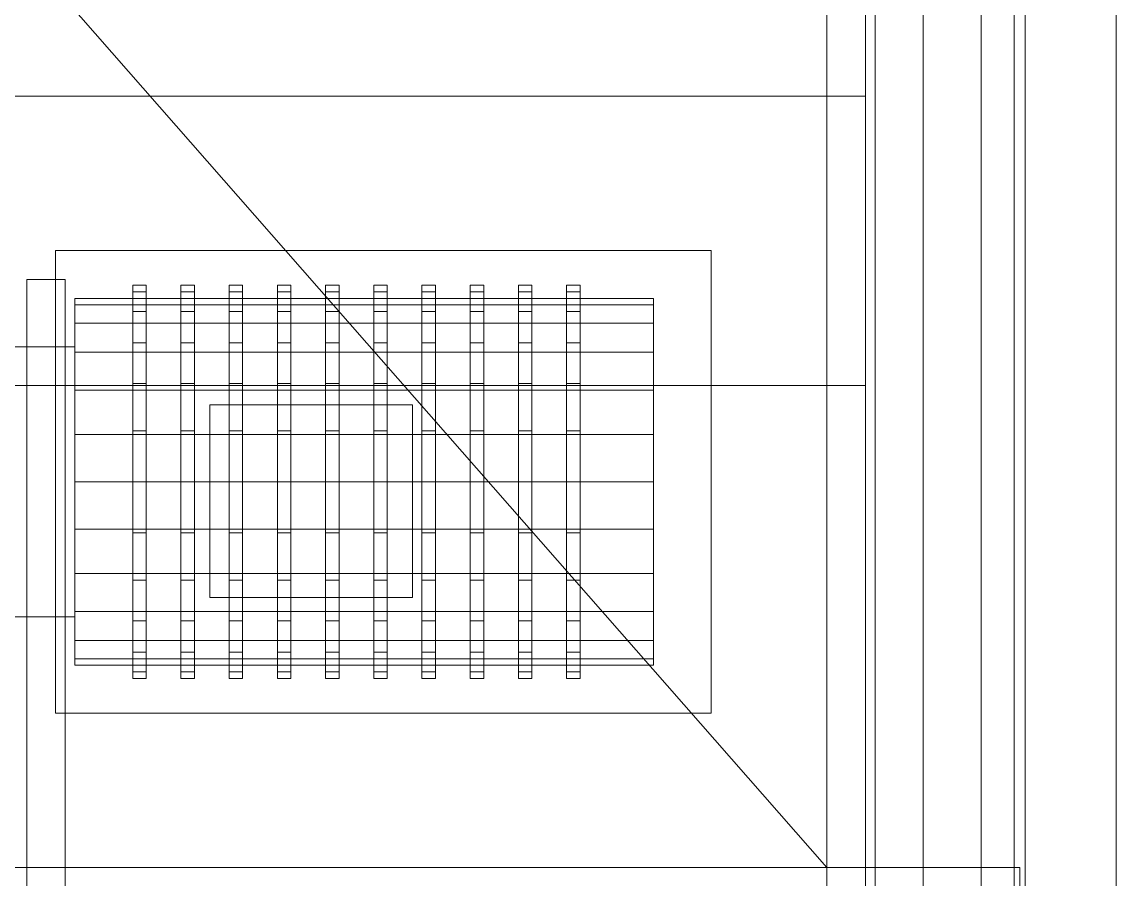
# Model space of a CAD drawing. Header units: millimetres. Extents: x -1970 to 34302, y -65268 to 6837.
# Drawn here: x 12752 to 13320, y -15856 to -15412 of the extents above; entities that cross this region are included whole.
import ezdxf

# ---------------------------------------------------------------- set-up
doc = ezdxf.new("R2010")
doc.units = ezdxf.units.MM
doc.layers.add('superior_dosificador', color=7, linetype='Continuous', lineweight=0)

msp = doc.modelspace()

# ---------------------------------------------------------------- linework, layer by layer
at = {"layer": 'superior_dosificador'}
for p, q in [((13219.529, -14150), (13219.529, -16050)), ((13266.729, -14150), (13266.729, -16050)), ((13272.329, -16050), (13272.329, -14150)), ((13319.529, -16050), (13319.529, -14150)), ((13189.529, -14330), (13189.529, -15870)), ((13249.529, -15870), (13249.529, -14330)), ((13169.529, -14350), (13169.529, -15850)), ((13194.529, -15850), (13194.529, -14350)), ((12669.529, -15280), (13169.529, -15850)), ((13189.529, -15450), (11649.529, -15450)), ((13189.529, -15600), (13189.529, -15450)), ((13109.529, -15530), (12769.529, -15530)), ((12769.529, -15530), (12769.529, -15770)), ((13109.529, -15770), (13109.529, -15530)), ((12774.529, -15545), (12754.529, -15545)), ((12754.529, -15545), (12754.529, -15895)), ((12774.529, -15895), (12774.529, -15545)), ((12809.529, -15551.476), (12809.529, -15548)), ((12816.529, -15548), (12809.529, -15548)), ((12816.529, -15548), (12816.529, -15551.476)), ((12834.529, -15551.476), (12834.529, -15548)), ((12841.529, -15548), (12834.529, -15548)), ((12841.529, -15548), (12841.529, -15551.476)), ((12859.529, -15551.476), (12859.529, -15548)), ((12866.529, -15548), (12859.529, -15548)), ((12866.529, -15548), (12866.529, -15551.476)), ((12884.529, -15551.476), (12884.529, -15548)), ((12891.529, -15548), (12884.529, -15548)), ((12891.529, -15548), (12891.529, -15551.476)), ((12909.529, -15551.476), (12909.529, -15548)), ((12916.529, -15548), (12909.529, -15548)), ((12916.529, -15548), (12916.529, -15551.476)), ((12934.529, -15551.476), (12934.529, -15548)), ((12941.529, -15548), (12934.529, -15548)), ((12941.529, -15548), (12941.529, -15551.476)), ((12959.529, -15551.476), (12959.529, -15548)), ((12966.529, -15548), (12959.529, -15548)), ((12966.529, -15548), (12966.529, -15551.476)), ((12984.529, -15551.476), (12984.529, -15548)), ((12991.529, -15548), (12984.529, -15548)), ((12991.529, -15548), (12991.529, -15551.476)), ((13009.529, -15551.476), (13009.529, -15548)), ((13016.529, -15548), (13009.529, -15548)), ((13016.529, -15548), (13016.529, -15551.476)), ((13034.529, -15551.476), (13034.529, -15548)), ((13041.529, -15548), (13034.529, -15548)), ((13041.529, -15548), (13041.529, -15551.476)), ((12779.529, -15558.237), (12779.529, -15555)), ((13079.529, -15555), (12779.529, -15555)), ((12809.529, -15551.476), (12809.529, -15561.665)), ((12809.529, -15551.476), (12816.529, -15551.476)), ((12816.529, -15551.476), (12816.529, -15561.665)), ((12834.529, -15551.476), (12834.529, -15561.665)), ((12834.529, -15551.476), (12841.529, -15551.476)), ((12841.529, -15551.476), (12841.529, -15561.665)), ((12859.529, -15551.476), (12859.529, -15561.665)), ((12859.529, -15551.476), (12866.529, -15551.476)), ((12866.529, -15551.476), (12866.529, -15561.665)), ((12884.529, -15551.476), (12884.529, -15561.665)), ((12884.529, -15551.476), (12891.529, -15551.476)), ((12891.529, -15551.476), (12891.529, -15561.665)), ((12909.529, -15551.476), (12909.529, -15561.665)), ((12909.529, -15551.476), (12916.529, -15551.476)), ((12916.529, -15551.476), (12916.529, -15561.665)), ((12934.529, -15551.476), (12934.529, -15561.665)), ((12934.529, -15551.476), (12941.529, -15551.476)), ((12941.529, -15551.476), (12941.529, -15561.665)), ((12959.529, -15551.476), (12959.529, -15561.665)), ((12959.529, -15551.476), (12966.529, -15551.476)), ((12966.529, -15551.476), (12966.529, -15561.665)), ((12984.529, -15551.476), (12984.529, -15561.665)), ((12984.529, -15551.476), (12991.529, -15551.476)), ((12991.529, -15551.476), (12991.529, -15561.665)), ((13009.529, -15551.476), (13009.529, -15561.665)), ((13009.529, -15551.476), (13016.529, -15551.476)), ((13016.529, -15551.476), (13016.529, -15561.665)), ((13034.529, -15551.476), (13034.529, -15561.665)), ((13034.529, -15551.476), (13041.529, -15551.476)), ((13041.529, -15551.476), (13041.529, -15561.665)), ((13079.529, -15555), (13079.529, -15558.237)), ((12779.529, -15558.237), (12779.529, -15567.728)), ((12779.529, -15558.237), (13079.529, -15558.237)), ((13079.529, -15558.237), (13079.529, -15567.728)), ((12809.529, -15561.665), (12809.529, -15577.875)), ((12809.529, -15561.665), (12816.529, -15561.665)), ((12816.529, -15561.665), (12816.529, -15577.875)), ((12834.529, -15561.665), (12834.529, -15577.875)), ((12834.529, -15561.665), (12841.529, -15561.665)), ((12841.529, -15561.665), (12841.529, -15577.875)), ((12859.529, -15561.665), (12859.529, -15577.875)), ((12859.529, -15561.665), (12866.529, -15561.665)), ((12866.529, -15561.665), (12866.529, -15577.875)), ((12884.529, -15561.665), (12884.529, -15577.875)), ((12884.529, -15561.665), (12891.529, -15561.665)), ((12891.529, -15561.665), (12891.529, -15577.875)), ((12909.529, -15561.665), (12909.529, -15577.875)), ((12909.529, -15561.665), (12916.529, -15561.665)), ((12916.529, -15561.665), (12916.529, -15577.875)), ((12934.529, -15561.665), (12934.529, -15577.875)), ((12934.529, -15561.665), (12941.529, -15561.665)), ((12941.529, -15561.665), (12941.529, -15577.875)), ((12959.529, -15561.665), (12959.529, -15577.875)), ((12959.529, -15561.665), (12966.529, -15561.665)), ((12966.529, -15561.665), (12966.529, -15577.875)), ((12984.529, -15561.665), (12984.529, -15577.875)), ((12984.529, -15561.665), (12991.529, -15561.665)), ((12991.529, -15561.665), (12991.529, -15577.875)), ((13009.529, -15561.665), (13009.529, -15577.875)), ((13009.529, -15561.665), (13016.529, -15561.665)), ((13016.529, -15561.665), (13016.529, -15577.875)), ((13034.529, -15561.665), (13034.529, -15577.875)), ((13034.529, -15561.665), (13041.529, -15561.665)), ((13041.529, -15561.665), (13041.529, -15577.875)), ((12779.529, -15567.728), (12779.529, -15582.825)), ((12779.529, -15567.728), (13079.529, -15567.728)), ((13079.529, -15567.728), (13079.529, -15582.825)), ((12779.529, -15580), (12724.529, -15580)), ((12779.529, -15720), (12779.529, -15580)), ((12779.529, -15582.825), (12779.529, -15602.5)), ((12779.529, -15582.825), (13079.529, -15582.825)), ((12809.529, -15577.875), (12809.529, -15599)), ((12809.529, -15577.875), (12816.529, -15577.875)), ((12816.529, -15577.875), (12816.529, -15599)), ((12834.529, -15577.875), (12834.529, -15599)), ((12834.529, -15577.875), (12841.529, -15577.875)), ((12841.529, -15577.875), (12841.529, -15599)), ((12859.529, -15577.875), (12859.529, -15599)), ((12859.529, -15577.875), (12866.529, -15577.875)), ((12866.529, -15577.875), (12866.529, -15599)), ((12884.529, -15577.875), (12884.529, -15599)), ((12884.529, -15577.875), (12891.529, -15577.875)), ((12891.529, -15577.875), (12891.529, -15599)), ((12909.529, -15577.875), (12909.529, -15599)), ((12909.529, -15577.875), (12916.529, -15577.875)), ((12916.529, -15577.875), (12916.529, -15599)), ((12934.529, -15577.875), (12934.529, -15599)), ((12934.529, -15577.875), (12941.529, -15577.875)), ((12941.529, -15577.875), (12941.529, -15599)), ((12959.529, -15577.875), (12959.529, -15599)), ((12959.529, -15577.875), (12966.529, -15577.875)), ((12966.529, -15577.875), (12966.529, -15599)), ((12984.529, -15577.875), (12984.529, -15599)), ((12984.529, -15577.875), (12991.529, -15577.875)), ((12991.529, -15577.875), (12991.529, -15599)), ((13009.529, -15577.875), (13009.529, -15599)), ((13009.529, -15577.875), (13016.529, -15577.875)), ((13016.529, -15577.875), (13016.529, -15599)), ((13034.529, -15577.875), (13034.529, -15599)), ((13034.529, -15577.875), (13041.529, -15577.875)), ((13041.529, -15577.875), (13041.529, -15599)), ((13079.529, -15582.825), (13079.529, -15602.5)), ((11649.529, -15600), (13189.529, -15600)), ((12809.529, -15599), (12809.529, -15623.6)), ((12809.529, -15599), (12816.529, -15599)), ((12816.529, -15599), (12816.529, -15623.6)), ((12834.529, -15599), (12834.529, -15623.6)), ((12834.529, -15599), (12841.529, -15599)), ((12841.529, -15599), (12841.529, -15623.6)), ((12859.529, -15599), (12859.529, -15623.6)), ((12859.529, -15599), (12866.529, -15599)), ((12866.529, -15599), (12866.529, -15623.6)), ((12884.529, -15599), (12884.529, -15623.6)), ((12884.529, -15599), (12891.529, -15599)), ((12891.529, -15599), (12891.529, -15623.6)), ((12909.529, -15599), (12909.529, -15623.6)), ((12909.529, -15599), (12916.529, -15599)), ((12916.529, -15599), (12916.529, -15623.6)), ((12934.529, -15599), (12934.529, -15623.6)), ((12934.529, -15599), (12941.529, -15599)), ((12941.529, -15599), (12941.529, -15623.6)), ((12959.529, -15599), (12959.529, -15623.6)), ((12959.529, -15599), (12966.529, -15599)), ((12966.529, -15599), (12966.529, -15623.6)), ((12984.529, -15599), (12984.529, -15623.6)), ((12984.529, -15599), (12991.529, -15599)), ((12991.529, -15599), (12991.529, -15623.6)), ((13009.529, -15599), (13009.529, -15623.6)), ((13009.529, -15599), (13016.529, -15599)), ((13016.529, -15599), (13016.529, -15623.6)), ((13034.529, -15599), (13034.529, -15623.6)), ((13034.529, -15599), (13041.529, -15599)), ((13041.529, -15599), (13041.529, -15623.6)), ((12779.529, -15602.5), (12779.529, -15625.412)), ((12779.529, -15602.5), (13079.529, -15602.5)), ((13079.529, -15602.5), (13079.529, -15625.412)), ((12954.529, -15610), (12849.529, -15610)), ((12849.529, -15610), (12849.529, -15710)), ((12954.529, -15710), (12954.529, -15610)), ((12779.529, -15625.412), (12779.529, -15650)), ((12779.529, -15625.412), (13079.529, -15625.412)), ((12809.529, -15623.6), (12809.529, -15650)), ((12809.529, -15623.6), (12816.529, -15623.6)), ((12816.529, -15623.6), (12816.529, -15650)), ((12834.529, -15623.6), (12834.529, -15650)), ((12834.529, -15623.6), (12841.529, -15623.6)), ((12841.529, -15623.6), (12841.529, -15650)), ((12859.529, -15623.6), (12859.529, -15650)), ((12859.529, -15623.6), (12866.529, -15623.6)), ((12866.529, -15623.6), (12866.529, -15650)), ((12884.529, -15623.6), (12884.529, -15650)), ((12884.529, -15623.6), (12891.529, -15623.6)), ((12891.529, -15623.6), (12891.529, -15650)), ((12909.529, -15623.6), (12909.529, -15650)), ((12909.529, -15623.6), (12916.529, -15623.6)), ((12916.529, -15623.6), (12916.529, -15650)), ((12934.529, -15623.6), (12934.529, -15650)), ((12934.529, -15623.6), (12941.529, -15623.6)), ((12941.529, -15623.6), (12941.529, -15650)), ((12959.529, -15623.6), (12959.529, -15650)), ((12959.529, -15623.6), (12966.529, -15623.6)), ((12966.529, -15623.6), (12966.529, -15650)), ((12984.529, -15623.6), (12984.529, -15650)), ((12984.529, -15623.6), (12991.529, -15623.6)), ((12991.529, -15623.6), (12991.529, -15650)), ((13009.529, -15623.6), (13009.529, -15650)), ((13009.529, -15623.6), (13016.529, -15623.6)), ((13016.529, -15623.6), (13016.529, -15650)), ((13034.529, -15623.6), (13034.529, -15650)), ((13034.529, -15623.6), (13041.529, -15623.6)), ((13041.529, -15623.6), (13041.529, -15650)), ((13079.529, -15625.412), (13079.529, -15650)), ((12779.529, -15650), (12779.529, -15674.588)), ((12779.529, -15650), (13079.529, -15650)), ((12809.529, -15650), (12809.529, -15676.4)), ((12809.529, -15650), (12816.529, -15650)), ((12816.529, -15650), (12816.529, -15676.4)), ((12834.529, -15650), (12834.529, -15676.4)), ((12834.529, -15650), (12841.529, -15650)), ((12841.529, -15650), (12841.529, -15676.4)), ((12859.529, -15650), (12859.529, -15676.4)), ((12859.529, -15650), (12866.529, -15650)), ((12866.529, -15650), (12866.529, -15676.4)), ((12884.529, -15650), (12884.529, -15676.4)), ((12884.529, -15650), (12891.529, -15650)), ((12891.529, -15650), (12891.529, -15676.4)), ((12909.529, -15650), (12909.529, -15676.4)), ((12909.529, -15650), (12916.529, -15650)), ((12916.529, -15650), (12916.529, -15676.4)), ((12934.529, -15650), (12934.529, -15676.4)), ((12934.529, -15650), (12941.529, -15650)), ((12941.529, -15650), (12941.529, -15676.4)), ((12959.529, -15650), (12959.529, -15676.4)), ((12959.529, -15650), (12966.529, -15650)), ((12966.529, -15650), (12966.529, -15676.4)), ((12984.529, -15650), (12984.529, -15676.4)), ((12984.529, -15650), (12991.529, -15650)), ((12991.529, -15650), (12991.529, -15676.4)), ((13009.529, -15650), (13009.529, -15676.4)), ((13009.529, -15650), (13016.529, -15650)), ((13016.529, -15650), (13016.529, -15676.4)), ((13034.529, -15650), (13034.529, -15676.4)), ((13034.529, -15650), (13041.529, -15650)), ((13041.529, -15650), (13041.529, -15676.4)), ((13079.529, -15650), (13079.529, -15674.588)), ((12779.529, -15674.588), (12779.529, -15697.5)), ((12779.529, -15674.588), (13079.529, -15674.588)), ((12809.529, -15676.4), (12809.529, -15701)), ((12809.529, -15676.4), (12816.529, -15676.4)), ((12816.529, -15676.4), (12816.529, -15701)), ((12834.529, -15676.4), (12834.529, -15701)), ((12834.529, -15676.4), (12841.529, -15676.4)), ((12841.529, -15676.4), (12841.529, -15701)), ((12859.529, -15676.4), (12859.529, -15701)), ((12859.529, -15676.4), (12866.529, -15676.4)), ((12866.529, -15676.4), (12866.529, -15701)), ((12884.529, -15676.4), (12884.529, -15701)), ((12884.529, -15676.4), (12891.529, -15676.4)), ((12891.529, -15676.4), (12891.529, -15701)), ((12909.529, -15676.4), (12909.529, -15701)), ((12909.529, -15676.4), (12916.529, -15676.4)), ((12916.529, -15676.4), (12916.529, -15701)), ((12934.529, -15676.4), (12934.529, -15701)), ((12934.529, -15676.4), (12941.529, -15676.4)), ((12941.529, -15676.4), (12941.529, -15701)), ((12959.529, -15676.4), (12959.529, -15701)), ((12959.529, -15676.4), (12966.529, -15676.4)), ((12966.529, -15676.4), (12966.529, -15701)), ((12984.529, -15676.4), (12984.529, -15701)), ((12984.529, -15676.4), (12991.529, -15676.4)), ((12991.529, -15676.4), (12991.529, -15701)), ((13009.529, -15676.4), (13009.529, -15701)), ((13009.529, -15676.4), (13016.529, -15676.4)), ((13016.529, -15676.4), (13016.529, -15701)), ((13034.529, -15676.4), (13034.529, -15701)), ((13034.529, -15676.4), (13041.529, -15676.4)), ((13041.529, -15676.4), (13041.529, -15701)), ((13079.529, -15674.588), (13079.529, -15697.5)), ((12779.529, -15697.5), (12779.529, -15717.175)), ((12779.529, -15697.5), (13079.529, -15697.5)), ((12809.529, -15701), (12809.529, -15722.125)), ((12809.529, -15701), (12816.529, -15701)), ((12816.529, -15701), (12816.529, -15722.125)), ((12834.529, -15701), (12834.529, -15722.125)), ((12834.529, -15701), (12841.529, -15701)), ((12841.529, -15701), (12841.529, -15722.125)), ((12859.529, -15701), (12859.529, -15722.125)), ((12859.529, -15701), (12866.529, -15701)), ((12866.529, -15701), (12866.529, -15722.125)), ((12884.529, -15701), (12884.529, -15722.125)), ((12884.529, -15701), (12891.529, -15701)), ((12891.529, -15701), (12891.529, -15722.125)), ((12909.529, -15701), (12909.529, -15722.125)), ((12909.529, -15701), (12916.529, -15701)), ((12916.529, -15701), (12916.529, -15722.125)), ((12934.529, -15701), (12934.529, -15722.125)), ((12934.529, -15701), (12941.529, -15701)), ((12941.529, -15701), (12941.529, -15722.125)), ((12959.529, -15701), (12959.529, -15722.125)), ((12959.529, -15701), (12966.529, -15701)), ((12966.529, -15701), (12966.529, -15722.125)), ((12984.529, -15701), (12984.529, -15722.125)), ((12984.529, -15701), (12991.529, -15701)), ((12991.529, -15701), (12991.529, -15722.125)), ((13009.529, -15701), (13009.529, -15722.125)), ((13009.529, -15701), (13016.529, -15701)), ((13016.529, -15701), (13016.529, -15722.125)), ((13034.529, -15701), (13034.529, -15722.125)), ((13034.529, -15701), (13041.529, -15701)), ((13041.529, -15701), (13041.529, -15722.125)), ((13079.529, -15697.5), (13079.529, -15717.175)), ((12849.529, -15710), (12954.529, -15710)), ((12779.529, -15717.175), (12779.529, -15732.272)), ((12779.529, -15717.175), (13079.529, -15717.175)), ((13079.529, -15717.175), (13079.529, -15732.272)), ((12724.529, -15720), (12779.529, -15720)), ((12809.529, -15722.125), (12809.529, -15738.335)), ((12809.529, -15722.125), (12816.529, -15722.125)), ((12816.529, -15722.125), (12816.529, -15738.335)), ((12834.529, -15722.125), (12834.529, -15738.335)), ((12834.529, -15722.125), (12841.529, -15722.125)), ((12841.529, -15722.125), (12841.529, -15738.335)), ((12859.529, -15722.125), (12859.529, -15738.335)), ((12859.529, -15722.125), (12866.529, -15722.125)), ((12866.529, -15722.125), (12866.529, -15738.335)), ((12884.529, -15722.125), (12884.529, -15738.335)), ((12884.529, -15722.125), (12891.529, -15722.125)), ((12891.529, -15722.125), (12891.529, -15738.335)), ((12909.529, -15722.125), (12909.529, -15738.335)), ((12909.529, -15722.125), (12916.529, -15722.125)), ((12916.529, -15722.125), (12916.529, -15738.335)), ((12934.529, -15722.125), (12934.529, -15738.335)), ((12934.529, -15722.125), (12941.529, -15722.125)), ((12941.529, -15722.125), (12941.529, -15738.335)), ((12959.529, -15722.125), (12959.529, -15738.335)), ((12959.529, -15722.125), (12966.529, -15722.125)), ((12966.529, -15722.125), (12966.529, -15738.335)), ((12984.529, -15722.125), (12984.529, -15738.335)), ((12984.529, -15722.125), (12991.529, -15722.125)), ((12991.529, -15722.125), (12991.529, -15738.335)), ((13009.529, -15722.125), (13009.529, -15738.335)), ((13009.529, -15722.125), (13016.529, -15722.125)), ((13016.529, -15722.125), (13016.529, -15738.335)), ((13034.529, -15722.125), (13034.529, -15738.335)), ((13034.529, -15722.125), (13041.529, -15722.125)), ((13041.529, -15722.125), (13041.529, -15738.335)), ((12779.529, -15732.272), (12779.529, -15741.763)), ((12779.529, -15732.272), (13079.529, -15732.272)), ((13079.529, -15732.272), (13079.529, -15741.763)), ((12779.529, -15741.763), (12779.529, -15745)), ((12779.529, -15741.763), (13079.529, -15741.763)), ((12809.529, -15738.335), (12809.529, -15748.524)), ((12809.529, -15738.335), (12816.529, -15738.335)), ((12816.529, -15738.335), (12816.529, -15748.524)), ((12834.529, -15738.335), (12834.529, -15748.524)), ((12834.529, -15738.335), (12841.529, -15738.335)), ((12841.529, -15738.335), (12841.529, -15748.524)), ((12859.529, -15738.335), (12859.529, -15748.524)), ((12859.529, -15738.335), (12866.529, -15738.335)), ((12866.529, -15738.335), (12866.529, -15748.524)), ((12884.529, -15738.335), (12884.529, -15748.524)), ((12884.529, -15738.335), (12891.529, -15738.335)), ((12891.529, -15738.335), (12891.529, -15748.524)), ((12909.529, -15738.335), (12909.529, -15748.524)), ((12909.529, -15738.335), (12916.529, -15738.335)), ((12916.529, -15738.335), (12916.529, -15748.524)), ((12934.529, -15738.335), (12934.529, -15748.524)), ((12934.529, -15738.335), (12941.529, -15738.335)), ((12941.529, -15738.335), (12941.529, -15748.524)), ((12959.529, -15738.335), (12959.529, -15748.524)), ((12959.529, -15738.335), (12966.529, -15738.335)), ((12966.529, -15738.335), (12966.529, -15748.524)), ((12984.529, -15738.335), (12984.529, -15748.524)), ((12984.529, -15738.335), (12991.529, -15738.335)), ((12991.529, -15738.335), (12991.529, -15748.524)), ((13009.529, -15738.335), (13009.529, -15748.524)), ((13009.529, -15738.335), (13016.529, -15738.335)), ((13016.529, -15738.335), (13016.529, -15748.524)), ((13034.529, -15738.335), (13034.529, -15748.524)), ((13034.529, -15738.335), (13041.529, -15738.335)), ((13041.529, -15738.335), (13041.529, -15748.524)), ((13079.529, -15741.763), (13079.529, -15745)), ((12779.529, -15745), (13079.529, -15745)), ((12809.529, -15748.524), (12809.529, -15752)), ((12809.529, -15748.524), (12816.529, -15748.524)), ((12809.529, -15752), (12816.529, -15752)), ((12816.529, -15748.524), (12816.529, -15752)), ((12834.529, -15748.524), (12834.529, -15752)), ((12834.529, -15748.524), (12841.529, -15748.524)), ((12834.529, -15752), (12841.529, -15752)), ((12841.529, -15748.524), (12841.529, -15752)), ((12859.529, -15748.524), (12859.529, -15752)), ((12859.529, -15748.524), (12866.529, -15748.524)), ((12859.529, -15752), (12866.529, -15752)), ((12866.529, -15748.524), (12866.529, -15752)), ((12884.529, -15748.524), (12884.529, -15752)), ((12884.529, -15748.524), (12891.529, -15748.524)), ((12884.529, -15752), (12891.529, -15752)), ((12891.529, -15748.524), (12891.529, -15752)), ((12909.529, -15748.524), (12909.529, -15752)), ((12909.529, -15748.524), (12916.529, -15748.524)), ((12909.529, -15752), (12916.529, -15752)), ((12916.529, -15748.524), (12916.529, -15752)), ((12934.529, -15748.524), (12934.529, -15752)), ((12934.529, -15748.524), (12941.529, -15748.524)), ((12934.529, -15752), (12941.529, -15752)), ((12941.529, -15748.524), (12941.529, -15752)), ((12959.529, -15748.524), (12959.529, -15752)), ((12959.529, -15748.524), (12966.529, -15748.524)), ((12959.529, -15752), (12966.529, -15752)), ((12966.529, -15748.524), (12966.529, -15752)), ((12984.529, -15748.524), (12984.529, -15752)), ((12984.529, -15748.524), (12991.529, -15748.524)), ((12984.529, -15752), (12991.529, -15752)), ((12991.529, -15748.524), (12991.529, -15752)), ((13009.529, -15748.524), (13009.529, -15752)), ((13009.529, -15748.524), (13016.529, -15748.524)), ((13009.529, -15752), (13016.529, -15752)), ((13016.529, -15748.524), (13016.529, -15752)), ((13034.529, -15748.524), (13034.529, -15752)), ((13034.529, -15748.524), (13041.529, -15748.524)), ((13034.529, -15752), (13041.529, -15752)), ((13041.529, -15748.524), (13041.529, -15752)), ((12769.529, -15770), (13109.529, -15770)), ((13194.529, -15850), (11644.529, -15850)), ((13169.529, -15850), (11669.529, -15850)), ((13269.529, -15850), (13169.529, -15850)), ((13169.529, -15850), (13169.529, -15950)), ((13169.529, -15850), (13194.529, -15850)), ((13194.529, -15875), (13194.529, -15850)), ((13269.529, -15950), (13269.529, -15850))]:
    msp.add_line(p, q, dxfattribs=at)

doc.saveas('drawing.dxf')
